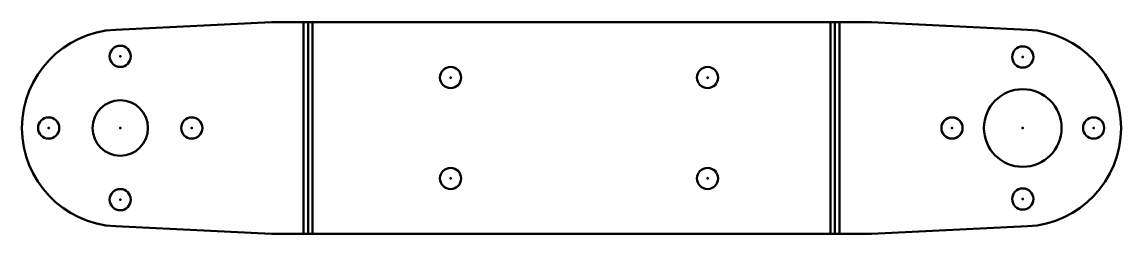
# Model space of a CAD drawing. Header units: millimetres. Extents: x -81 to 28, y -21 to 0.
import ezdxf

# ---------------------------------------------------------------- set-up
doc = ezdxf.new("R2010")
doc.units = ezdxf.units.MM
for name, color, linetype, lineweight in [('IV_ARC_CENTERS', 7, 'Continuous', 50), ('IV_BEND_DOWN', 7, 'Continuous', 50), ('IV_INTERIOR_PROFILES', 7, 'Continuous', 50), ('IV_OUTER_PROFILE', 7, 'Continuous', 50), ('IV_TANGENT', 7, 'Continuous', 50)]:
    doc.layers.add(name, color=color, linetype=linetype, lineweight=lineweight)

msp = doc.modelspace()

# ---------------------------------------------------------------- linework, layer by layer
at = {"layer": 'IV_ARC_CENTERS'}
for p in [(-71.37, -3.4), (18.19, -3.47), (-38.59, -5.5), (-13.09, -5.5), (-78.47, -10.5), (-71.37, -10.5), (-71.37, -10.5), (-64.27, -10.5), (11.17, -10.5), (18.19, -10.5), (18.19, -10.5), (25.22, -10.5), (-38.59, -15.5), (-13.09, -15.5), (-71.37, -17.6), (18.19, -17.53)]:
    msp.add_point(p, dxfattribs=at)
at = {"layer": 'IV_BEND_DOWN'}
for p, q in [((-52.73, -21), (-52.73, 0)), ((-0.45, -21), (-0.45, 0))]:
    msp.add_line(p, q, dxfattribs=at)
at = {"layer": 'IV_INTERIOR_PROFILES'}
for centre, radius in [((-71.37, -3.4), 1.05), ((18.19, -3.47), 1.05), ((-38.59, -5.5), 1.05), ((-13.09, -5.5), 1.05), ((18.19, -10.5), 3.85), ((-71.37, -10.5), 2.75), ((-78.47, -10.5), 1.05), ((-64.27, -10.5), 1.05), ((11.17, -10.5), 1.05), ((25.22, -10.5), 1.05), ((-38.59, -15.5), 1.05), ((-13.09, -15.5), 1.05), ((-71.37, -17.6), 1.05), ((18.19, -17.53), 1.05)]:
    msp.add_circle(centre, radius, dxfattribs=at)
at = {"layer": 'IV_OUTER_PROFILE'}
for p, q in [((-71.85, -0.76), (-56.37, 0)), ((-56.37, 0), (3.19, 0)), ((18.67, -0.76), (3.19, 0)), ((-56.37, -21), (-71.85, -20.24)), ((3.19, -21), (18.67, -20.24)), ((3.19, -21), (-56.37, -21))]:
    msp.add_line(p, q, dxfattribs=at)
for centre, start, end in [((-71.37, -10.5), 92.8174, 267.1826), ((18.19, -10.5), 272.8174, 87.1826)]:
    msp.add_arc(centre, 9.75, start, end, dxfattribs=at)
at = {"layer": 'IV_TANGENT'}
for p, q in [((-53.18, -21), (-53.18, 0)), ((-52.28, 0), (-52.28, -21)), ((0, 0), (0, -21)), ((-0.9, -21), (-0.9, 0))]:
    msp.add_line(p, q, dxfattribs=at)

doc.saveas('drawing.dxf')
